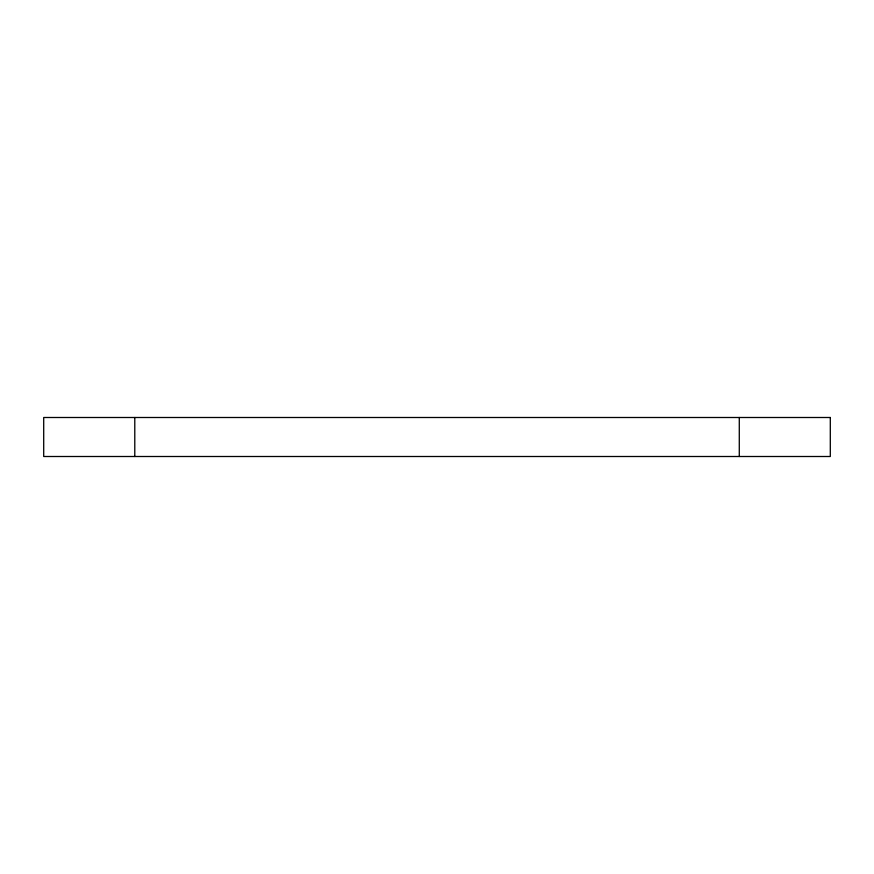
<?xml version="1.0" encoding="UTF-8"?>
<svg xmlns="http://www.w3.org/2000/svg" width="874" height="874" viewBox="0 0 874 874"><rect width="100%" height="100%" fill="white"/><g stroke="black" fill="none" stroke-linecap="round" stroke-linejoin="round"><path stroke-width="1.31" d="M739.284 417.499L739.284 456.501M134.782 417.499L134.782 456.501M830.3 417.499L43.7 417.499L43.7 456.501L830.3 456.501L830.3 417.499"/></g></svg>
